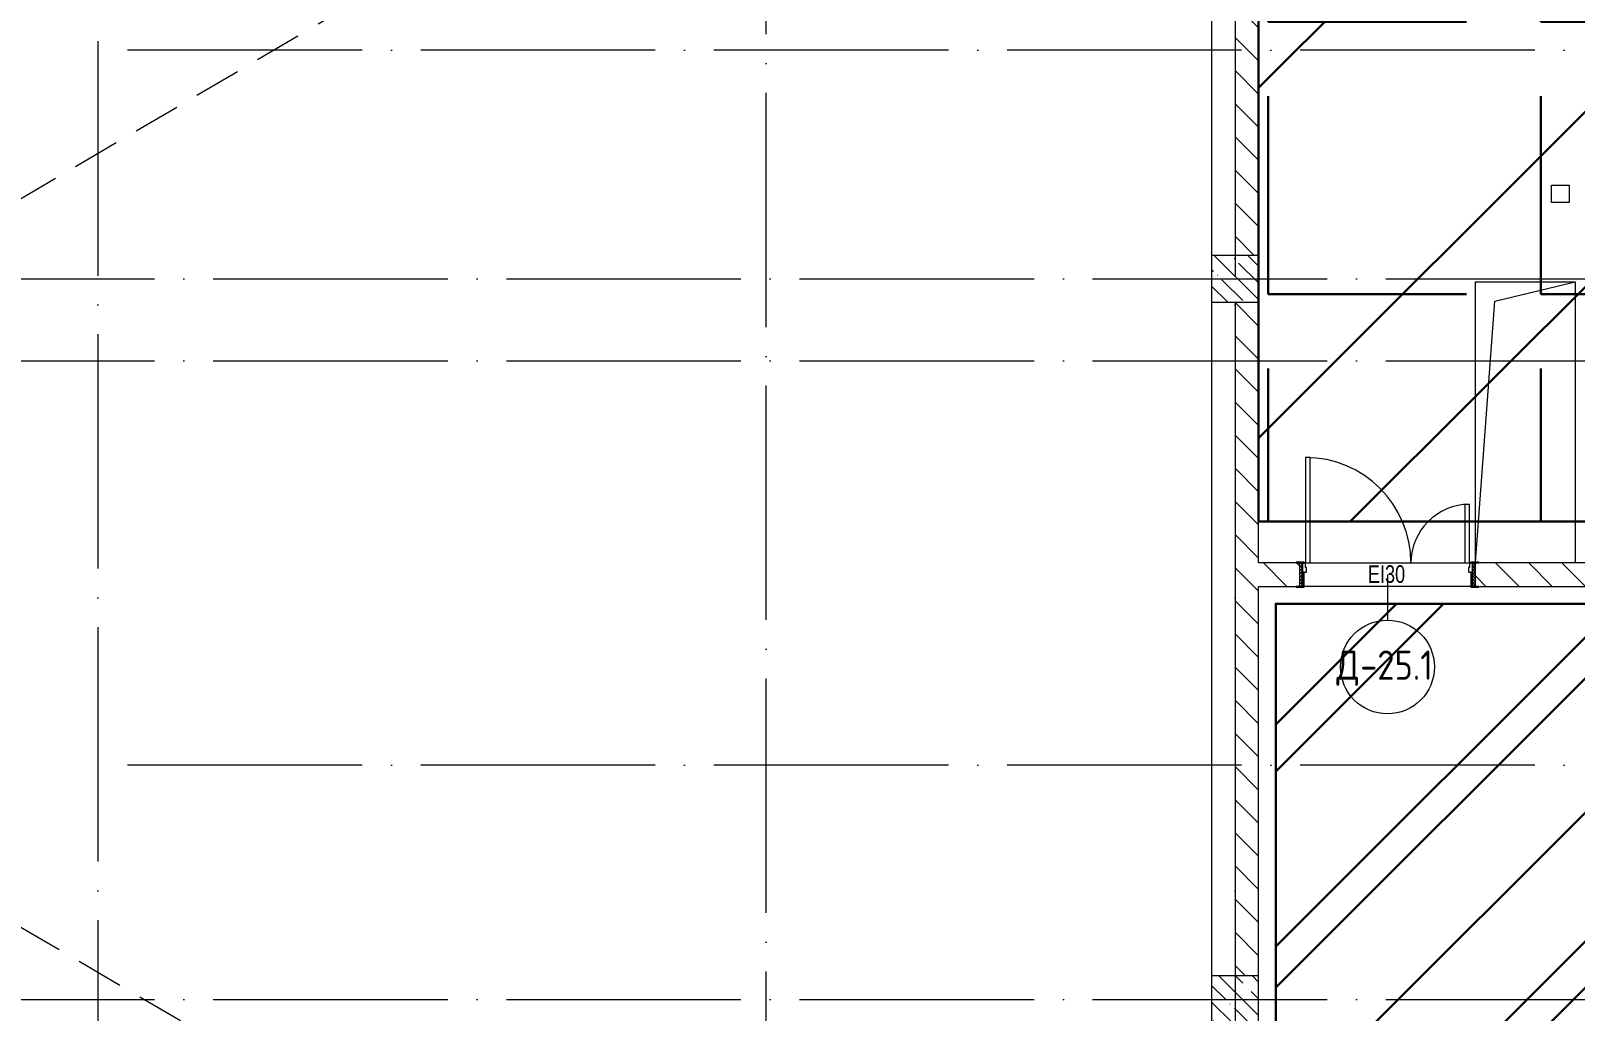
# Model space of a CAD drawing. Header units: millimetres. Extents: x -68946 to 690821, y -552984 to 293768.
# Drawn here: x 126683 to 139853, y -213131 to -204765 of the extents above; entities that cross this region are included whole.
import ezdxf

# ---------------------------------------------------------------- set-up
doc = ezdxf.new("R2010")
doc.units = ezdxf.units.MM
doc.linetypes.add('ADSK_Линия сетки', pattern=[2500, 2000, -250, 0, -250])
doc.linetypes.add('Штриховая', pattern=[600, 400, -200])
for name, color, linetype, lineweight in [('1.2) Стяжка 6 вып.', 30, 'Continuous', 30), ('1.2) Тепло-звук изол. + пденка 6 вып.', 200, 'Continuous', 30), ('1.3) Звуко-изол           6 вып.', 90, 'Continuous', 30), ('1.4) Стяжка 6 вып.', 30, 'Continuous', 30), ('A-DETL-____-OTLN', 250, 'Continuous', 5), ('A-DETL-GENF-OTLN', 250, 'Continuous', 5), ('A-DOOR-____-IDEN', 250, 'Continuous', 9), ('A-DOOR-____-MCUT', 250, 'Continuous', 5), ('A-DOOR-____-OTLN', 250, 'Continuous', 5), ('A-DOOR-FRAM-MCUT', 250, 'Continuous', 5), ('A-DOOR-FRAM-OTLN', 250, 'Continuous', 5), ('A-FLOR-____-OTLN', 250, 'Continuous', 9), ('A-GLAZ-____-OTLN', 250, 'Continuous', 5), ('A-WALL-____-MCUT', 250, 'Continuous', 13), ('A-WALL-____-PATT', 250, 'Continuous', 13), ('I-WALL-____-OTLN', 250, 'Continuous', 9), ('S-COLS-____-MCUT', 250, 'Continuous', 25), ('S-COLS-____-OTLN', 250, 'Continuous', 9), ('S-GRID-____-OTLN', 250, 'Continuous', 9)]:
    doc.layers.add(name, color=color, linetype=linetype, lineweight=lineweight)
doc.styles.add('Arial Narrow', font='ARIALN.TTF', dxfattribs={"width": 0.9, "height": 150})
doc.styles.add('GOST Common_1', font='', dxfattribs={"width": 0.9, "height": 250})
doc.styles.get('GOST Common_1').set_extended_font_data('GOST Common')
pattern_1 = [(135, (28052.9, -258555.93), (-141.42136, -141.42136), [])]

# ---------------------------------------------------------------- blocks, each defined once
blk = doc.blocks.new('Дверь_СКБ_2Ст_Внутренняя - Д-25_1_Д_Дв_1200x2100_Тех_ пом_-41799119-АР1_Маркировочный план 3 этажа секция 2_3')
at = {"layer": 'A-DOOR-____-OTLN'}
h = blk.add_hatch(dxfattribs=at)
h.set_pattern_fill('FP_17', color=256, style=0, pattern_type=2)
h.set_pattern_definition([(135, (1551.41, 164.685), (-14.14214, -14.14214), []), (225, (1551.41, 164.685), (14.14214, -14.14214), [])])
h.paths.add_polyline_path([(737.5, -100), (762.5, -100), (762.5, 100), (737.5, 100), (737.5, -0.7)])
at = {"layer": 'A-DOOR-FRAM-OTLN'}
h = blk.add_hatch(dxfattribs=at)
h.set_pattern_fill('FP_18', color=256, style=0, pattern_type=2)
h.set_pattern_definition([(45, (-571.384, 164.685), (-14.1421, 14.1421), []), (135, (-571.384, 164.685), (-14.1421, -14.1421), [])])
h.paths.add_polyline_path([(-712.5, -100), (-712.5, 100), (-737.5, 100), (-737.5, -100)])
at = {"layer": 'A-DOOR-____-MCUT'}
for p, q in [((-687.5, 1000), (-687.5, 100)), ((-647.5, 1000), (-687.5, 1000)), ((-647.5, 100), (-647.5, 1000)), ((712.5, 600), (672.5, 600)), ((672.5, 600), (672.5, 100)), ((712.5, 100), (712.5, 600)), ((-687.5, 100), (-647.5, 100)), ((672.5, 100), (712.5, 100))]:
    blk.add_line(p, q, dxfattribs=at)
at = {"layer": 'A-DOOR-____-OTLN'}
for centre, radius, start, end in [((-687.5, 100), 900, 0, 90), ((712.5, 100), 500, 90, 180)]:
    blk.add_arc(centre, radius, start, end, dxfattribs=at)
at = {"layer": 'A-DOOR-FRAM-MCUT'}
for p, q in [((-697.5, 108), (-767.5, 108)), ((-767.5, 108), (-767.5, 100)), ((-767.5, 100), (-697.5, 100)), ((-712.5, 100), (-737.5, 100)), ((-737.5, 100), (-737.5, -100)), ((-687.5, 100), (-712.5, 100)), ((-712.5, 100), (-712.5, 20)), ((-712.5, -100), (-712.5, 100)), ((-697.5, 100), (-712.5, 100)), ((-712.5, 100), (-712.5, 99)), ((-712.5, 99), (-697.5, 99)), ((-712.5, 20), (-677.5, 20)), ((-697.5, 20), (-712.5, 20)), ((-712.5, 20), (-712.5, -100)), ((-697.5, 100), (-697.5, 108)), ((-697.5, 99), (-697.5, 100)), ((-697.5, -100), (-697.5, 20)), ((-687.5, 60), (-687.5, 100)), ((-677.5, 60), (-687.5, 60)), ((-677.5, 20), (-677.5, 60)), ((712.5, 60), (702.5, 60)), ((702.5, 60), (702.5, 20)), ((702.5, 20), (737.5, 20)), ((712.5, 100), (712.5, 60)), ((737.5, 100), (712.5, 100)), ((792.5, 108), (722.5, 108)), ((722.5, 108), (722.5, 100)), ((737.5, 100), (722.5, 100)), ((722.5, 100), (722.5, 99)), ((722.5, 100), (792.5, 100)), ((722.5, 99), (737.5, 99)), ((737.5, 20), (722.5, 20)), ((722.5, 20), (722.5, -100)), ((737.5, 20), (737.5, 100)), ((762.5, 100), (737.5, 100)), ((737.5, 100), (737.5, -100)), ((737.5, 99), (737.5, 100)), ((737.5, -100), (737.5, 20)), ((762.5, -100), (762.5, 100)), ((792.5, 100), (792.5, 108)), ((-697.5, -100), (-767.5, -100)), ((-767.5, -100), (-767.5, -108)), ((-767.5, -108), (-697.5, -108)), ((-737.5, -100), (-712.5, -100)), ((-712.5, -100), (-697.5, -100)), ((-697.5, -108), (-697.5, -100)), ((722.5, -100), (737.5, -100)), ((792.5, -100), (722.5, -100)), ((722.5, -100), (722.5, -108)), ((722.5, -108), (792.5, -108)), ((737.5, -100), (762.5, -100)), ((792.5, -108), (792.5, -100))]:
    blk.add_line(p, q, dxfattribs=at)
blk = doc.blocks.new('BSC_Колонна _Прямоугольная - 400x400-31474669-АР1_Маркировочный план 3 этажа секция 2_3')
at = {"layer": 'S-COLS-____-OTLN', "lineweight": 5}
h = blk.add_hatch(dxfattribs=at)
h.set_pattern_fill('FP_117', color=256, style=0, pattern_type=2)
h.set_pattern_definition([(135, (-108900, -45525), (-142.56192, -142.56192), []), (135, (-108757.44, -45525), (-142.56192, -142.56192), [252.016, -50.403, 3.353, -47.05])])
h.paths.add_polyline_path([(-200, -200), (200, -200), (200, 200), (-200, 200)])
at = {"layer": 'S-COLS-____-MCUT', "lineweight": 5}
for p, q in [((200, 200), (-200, 200)), ((-200, 200), (-200, -200)), ((200, -200), (200, 200)), ((-200, -200), (200, -200))]:
    blk.add_line(p, q, dxfattribs=at)
blk = doc.blocks.new('BSC_Колонна _Прямоугольная - 400x400-V141-АР1_Маркировочный план 3 этажа секция 2_3')
at = {"layer": 'S-COLS-____-OTLN', "lineweight": 5}
h = blk.add_hatch(dxfattribs=at)
h.set_pattern_fill('FP_118', color=256, style=0, pattern_type=2)
h.set_pattern_definition([(135, (-108900, -51675), (-142.56192, -142.56192), []), (135, (-108757.44, -51675), (-142.56192, -142.56192), [252.016, -50.403, 3.353, -47.05])])
h.paths.add_polyline_path([(-200, -200), (200, -200), (200, 200), (-200, 200), (-200, -25)])
at = {"layer": 'S-COLS-____-MCUT', "lineweight": 5}
for p, q in [((200, 200), (-200, 200)), ((-200, 200), (-200, -200)), ((200, -200), (200, 200)), ((-200, -200), (200, -200))]:
    blk.add_line(p, q, dxfattribs=at)
blk = doc.blocks.new('_Wn_-As_OpeningMEP_floor__Rectangular - _Wn_-As_OpeningMEP_floor__Rectangular-34847249-АР1_Маркировочный план 3 этажа секция 2_3')
at = {"layer": 'A-DETL-GENF-OTLN', "lineweight": 5}
for p, q in [((-260, 1085), (425, 1250)), ((-424, -1142), (-260, 1085))]:
    blk.add_line(p, q, dxfattribs=at)
blk = doc.blocks.new('ADSK_Марка_Дверь - Типоразмер_ADSK_Марка-30565456-АР1_Маркировочный план 3 этажа секция 2_3')
at = {"layer": 'A-DOOR-____-IDEN'}
blk.add_circle((0, 0), 4, dxfattribs=at)

msp = doc.modelspace()

# ---------------------------------------------------------------- hatches: boundary and pattern name
at = {"layer": '1.2) Стяжка 6 вып.', "lineweight": 30}
h = msp.add_hatch(dxfattribs=at)
h.set_pattern_fill('ANSI31', color=256, scale=333)
h.paths.add_polyline_path([(160399.3995, -209715.6318), (160399.3995, -206236.2352), (157541.3288, -206236.2352), (157541.3288, -209715.6318), (146636.9124, -209715.6318), (146636.9124, -209654.7506), (137299.4799, -209654.7506), (137299.4799, -221743.9286), (146636.9124, -221743.9286), (146636.9124, -213063.0808), (164378.786, -213063.0808), (164378.786, -209715.6318)])
at = {"layer": '1.2) Тепло-звук изол. + пденка 6 вып.', "lineweight": 30}
h = msp.add_hatch(dxfattribs=at)
h.set_pattern_fill('ANGLE', color=256, scale=333)
h.set_pattern_definition([(0, (0, 0), (0, 2326.005), [1691.64, -634.365]), (90, (0, 0), (-2326.005, 1e-13), [1691.64, -634.365])])
h.paths.add_polyline_path([(145652.8838, -203010.6466), (142152.8845, -203010.6466), (142152.8845, -205449.6036), (145652.8838, -205449.6036), (145652.8838, -208953.428), (137152.9516, -208953.428), (137152.9516, -200399.3019), (145652.8838, -200399.3019)])
at = {"layer": '1.3) Звуко-изол           6 вып.', "lineweight": 30}
h = msp.add_hatch(dxfattribs=at)
h.set_pattern_fill('ANSI31', color=256, scale=500)
h.paths.add_polyline_path([(160399.3995, -209715.6318), (160399.3995, -206236.2352), (157541.3288, -206236.2352), (157541.3288, -209715.6318), (146636.9124, -209715.6318), (146636.9124, -209654.7506), (137299.4799, -209654.7506), (137299.4799, -221743.9286), (146636.9124, -221743.9286), (146636.9124, -213063.0808), (164378.786, -213063.0808), (164378.786, -209715.6318)])
at = {"layer": '1.4) Стяжка 6 вып.', "lineweight": 30}
h = msp.add_hatch(dxfattribs=at)
h.set_pattern_fill('ANSI32', color=256, scale=333)
h.paths.add_polyline_path([(145652.8838, -203010.6466), (142152.8845, -203010.6466), (142152.8845, -205449.6036), (145652.8838, -205449.6036), (145652.8838, -208953.428), (137152.9516, -208953.428), (137152.9516, -200399.3019), (145652.8838, -200399.3019)])
h = msp.add_hatch(dxfattribs=at)
h.set_pattern_fill('ANSI32', color=256, scale=333)
h.paths.add_polyline_path([(160399.3995, -209715.6318), (160399.3995, -206236.2352), (157541.3288, -206236.2352), (157541.3288, -209715.6318), (146636.9124, -209715.6318), (146636.9124, -209654.7506), (137299.4799, -209654.7506), (137299.4799, -221743.9286), (146636.9124, -221743.9286), (146636.9124, -213063.0808), (164378.786, -213063.0808), (164378.786, -209715.6318)])
at = {"layer": 'A-WALL-____-PATT', "lineweight": 15}
h = msp.add_hatch(dxfattribs=at)
h.set_pattern_fill('FP_1', color=256, style=0, pattern_type=2)
h.set_pattern_definition(pattern_1)
h.paths.add_polyline_path([(137152.9057, -218380.9286), (137152.9516, -218380.9056), (137152.9057, -213230.9286), (136952.9516, -213230.9286), (136952.9516, -218380.9286)])
h.paths.add_polyline_path([(137152.9516, -212830.9286), (137152.9057, -207080.9286), (136952.9516, -207080.9286), (136952.9516, -212830.9286), (137152.9057, -212830.9286)])
h.paths.add_polyline_path([(137152.9057, -206680.9286), (137152.9516, -206680.9286), (137152.9057, -200230.928), (136952.9516, -200232.0524), (136952.9516, -206680.9286)])
h = msp.add_hatch(dxfattribs=at)
h.set_pattern_fill('FP_1', color=256, style=0, pattern_type=2)
h.set_pattern_definition(pattern_1)
h.paths.add_polyline_path([(157422.885, -209505.928), (157422.885, -209305.928), (154552.9055, -209305.928), (154552.9055, -209505.928), (157115.2016, -209505.928)])
h.paths.add_polyline_path([(153452.9055, -209505.928), (153452.9055, -209305.928), (143692.9056, -209305.928), (143692.9056, -209505.928), (153422.9055, -209505.928)])
h.paths.add_polyline_path([(142302.8838, -209505.928), (143192.9056, -209505.928), (143192.9056, -209305.9281), (139002.9516, -209305.928), (139002.9516, -209505.928), (141902.8838, -209505.928)])
h.paths.add_polyline_path([(137502.9516, -209505.928), (137502.9516, -209305.928), (137152.9516, -209305.9286), (137152.9516, -209505.928), (137472.9516, -209505.928)])

# ---------------------------------------------------------------- linework, layer by layer
at = {"layer": '1.2) Стяжка 6 вып.', "lineweight": 30}
for points in [[(145652.8838, -205449.6036), (145652.8838, -208953.428), (137152.9516, -208953.428), (137152.9516, -200399.3019), (145652.8838, -200399.3019), (145652.8838, -203010.6466), (142152.8845, -203010.6466), (142152.8845, -205449.6036)], [(146636.9124, -209715.6318), (146636.9124, -209654.7506), (137299.4799, -209654.7506), (137299.4799, -221743.9286), (146636.9124, -221743.9286), (146636.9124, -213063.0808), (164378.786, -213063.0808), (164378.786, -209715.6318), (160399.3995, -209715.6318), (160399.3995, -206236.2352), (157541.3288, -206236.2352), (157541.3288, -209715.6318)]]:
    msp.add_lwpolyline(points, close=True, dxfattribs=at)
at = {"layer": 'A-DETL-____-OTLN', "linetype": 'Штриховая'}
for p, q in [((136752.9516, -218380.9056), (105852.8838, -200230.928)), ((105852.8838, -218380.9056), (136752.9057, -200230.928))]:
    msp.add_line(p, q, dxfattribs=at)
at = {"layer": 'A-DOOR-____-IDEN'}
msp.add_line((138252.9516, -209405.928), (138252.4942, -209793.6519), dxfattribs=at)
at = {"layer": 'A-FLOR-____-OTLN', "lineweight": 5}
for p, q in [((136752.9516, -200230.928), (136752.9516, -206680.9286)), ((139652.9057, -206230.9286), (139652.9057, -206080.9286)), ((139652.9057, -206080.9286), (139802.9057, -206080.9286)), ((139802.9057, -206080.9286), (139802.9057, -206230.9286)), ((139802.9057, -206230.9286), (139652.9057, -206230.9286)), ((139002.9057, -209297.928), (139002.9057, -206905.9286)), ((139002.9057, -206905.9286), (139852.9057, -206905.9286)), ((139852.9057, -206905.9286), (139852.9057, -209305.928)), ((136752.9516, -207080.9286), (136752.9516, -212830.9286)), ((137592.9516, -209305.9286), (138912.9516, -209305.9286))]:
    msp.add_line(p, q, dxfattribs=at)
at = {"layer": 'A-WALL-____-MCUT', "color": 7, "lineweight": 15}
for p, q in [((136952.9516, -200230.928), (136952.9516, -206680.9286)), ((137152.9516, -206680.9286), (137152.9516, -200230.928)), ((136952.9516, -207080.9286), (136952.9516, -212830.9286)), ((137152.9516, -209305.928), (137152.9516, -207080.9286)), ((137472.9516, -209305.928), (137152.9516, -209305.928)), ((145652.9056, -209305.928), (139032.9516, -209305.928)), ((137152.9516, -209505.928), (137472.9516, -209505.928)), ((137152.9516, -212830.9286), (137152.9516, -209505.928)), ((139032.9516, -209505.928), (143202.9056, -209505.928))]:
    msp.add_line(p, q, dxfattribs=at)
at = {"layer": 'I-WALL-____-OTLN', "lineweight": 15}
msp.add_line((138962.9516, -209505.928), (137542.9516, -209505.928), dxfattribs=at)
at = {"layer": 'S-GRID-____-OTLN', "linetype": 'ADSK_Линия сетки'}
for p, q in [((127252.9057, -197353.9241), (127252.9057, -262294.7685)), ((132952.9057, -262294.7685), (132952.9057, -197353.9241)), ((136952.9057, -197353.9241), (136952.9057, -262294.7685)), ((184510.8783, -204930.9286), (127372.9057, -204930.9286)), ((93236.8325, -206880.9286), (181748.3453, -206880.9286)), ((93236.8325, -207580.9286), (184856.9445, -207580.9286)), ((184510.8783, -211030.9286), (127372.9057, -211030.9286)), ((93236.8325, -213030.9286), (184510.8783, -213030.9286))]:
    msp.add_line(p, q, dxfattribs=at)

# ---------------------------------------------------------------- block references
at = {"layer": 'A-DOOR-____-IDEN', "xscale": 99.99999999999993, "yscale": 99.99999999999993, "zscale": 99.99999999999993}
msp.add_blockref('ADSK_Марка_Дверь - Типоразмер_ADSK_Марка-30565456-АР1_Маркировочный план 3 этажа секция 2_3', (138252.9516, -210193.6519), dxfattribs=at)
at = {"layer": 'A-DOOR-____-OTLN'}
msp.add_blockref('Дверь_СКБ_2Ст_Внутренняя - Д-25_1_Д_Дв_1200x2100_Тех_ пом_-41799119-АР1_Маркировочный план 3 этажа секция 2_3', (138240.4516, -209405.928), dxfattribs=at)
at = {"layer": 'A-GLAZ-____-OTLN'}
msp.add_blockref('_Wn_-As_OpeningMEP_floor__Rectangular - _Wn_-As_OpeningMEP_floor__Rectangular-34847249-АР1_Маркировочный план 3 этажа секция 2_3', (139427.9057, -208155.928), dxfattribs=at)
at = {"layer": 'S-COLS-____-OTLN', "lineweight": 5}
for name, p in [('BSC_Колонна _Прямоугольная - 400x400-V141-АР1_Маркировочный план 3 этажа секция 2_3', (136952.9057, -206880.9286)), ('BSC_Колонна _Прямоугольная - 400x400-31474669-АР1_Маркировочный план 3 этажа секция 2_3', (136952.9057, -213030.9286))]:
    msp.add_blockref(name, p, dxfattribs=at)

# ---------------------------------------------------------------- texts
at = {"layer": 'A-DOOR-____-IDEN', "attachment_point": 1}
for s, insert, char_height, width, style in [('EI30', (138085.5442, -209325.7795), 150, 396.835312, 'Arial Narrow'), ('\\fGOST Common|b0|i0|c204|p34|;\\W.9;Д', (137817.7942, -210053.2013), 250, 245.316375, 'GOST Common_1'), ('-25.1', (138020.2004, -210053.2013), 250, 800.885812, 'GOST Common_1')]:
    msp.add_mtext(s, dxfattribs=dict(at, insert=insert, char_height=char_height, width=width, style=style))

doc.saveas('drawing.dxf')
